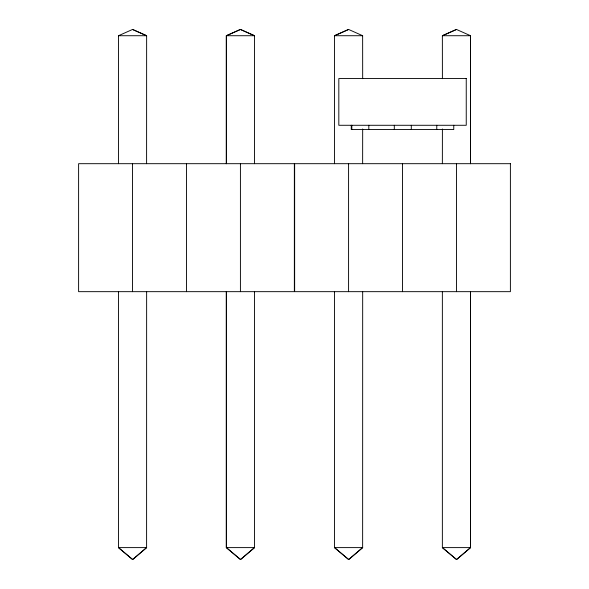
<?xml version="1.0" encoding="UTF-8"?>
<svg xmlns="http://www.w3.org/2000/svg" width="589" height="589" viewBox="0 0 589 589"><rect width="100%" height="100%" fill="white"/><g stroke="black" fill="none" stroke-linecap="round" stroke-linejoin="round"><path stroke-width="0.88" d="M470.552 547.608L442.361 547.608L456.549 559.55L470.552 547.608L470.515 291.665L470.552 547.608L456.549 559.55L442.361 547.608L442.361 291.665M118.448 163.69L118.485 35.723L132.562 29.45L146.639 35.723L146.602 163.69M226.323 163.69L226.323 35.723L240.437 29.45L254.514 35.723L254.477 163.69M348.6 29.45L334.523 35.723L362.677 35.723L348.6 29.45L334.486 35.723L334.486 163.69M456.475 29.45L442.398 35.723L470.552 35.723L470.515 163.69L470.552 35.723L456.475 29.45L442.361 35.723L442.398 78.683M118.448 35.723L146.639 35.723L132.562 29.45M226.323 35.723L254.514 35.723L240.437 29.45L226.36 35.723L226.36 163.69M226.323 291.665L226.323 547.608L254.514 547.608L254.514 291.665M226.323 547.608L240.511 559.55L254.514 547.608L240.511 559.55L226.36 547.608L226.36 291.665M456.453 163.69L456.453 291.665M453.766 125.295L453.766 129.543L351.258 129.528L351.258 125.28M442.398 128.954L442.361 163.69M436.773 125.295L436.773 129.543M411.291 125.295L411.291 129.543M402.523 163.69L402.523 291.665M394.299 125.295L394.299 129.543M368.817 125.295L368.817 129.543M362.64 35.723L362.677 78.683M362.677 128.954L362.64 163.69M362.677 291.665L362.64 547.608L348.673 559.55L334.486 547.608L334.486 291.665M351.824 125.295L351.824 129.543M348.585 163.69L348.585 291.665M240.415 163.69L240.415 291.665M186.477 163.69L186.477 291.665M146.639 291.665L146.602 547.608L132.635 559.55L118.448 547.608L118.448 291.665M132.547 163.69L132.547 291.665M146.639 547.608L132.635 559.55L118.485 547.608L146.639 547.608M362.677 547.608L348.673 559.55L334.523 547.608L362.677 547.608M466.245 78.558L338.822 78.558L338.822 125.28L466.245 125.28L466.245 78.558M294.353 163.69L78.609 163.69L78.609 291.665L294.353 291.665L294.353 163.69M510.391 163.69L294.647 163.69L294.647 291.665L510.391 291.665L510.391 163.69"/></g></svg>
